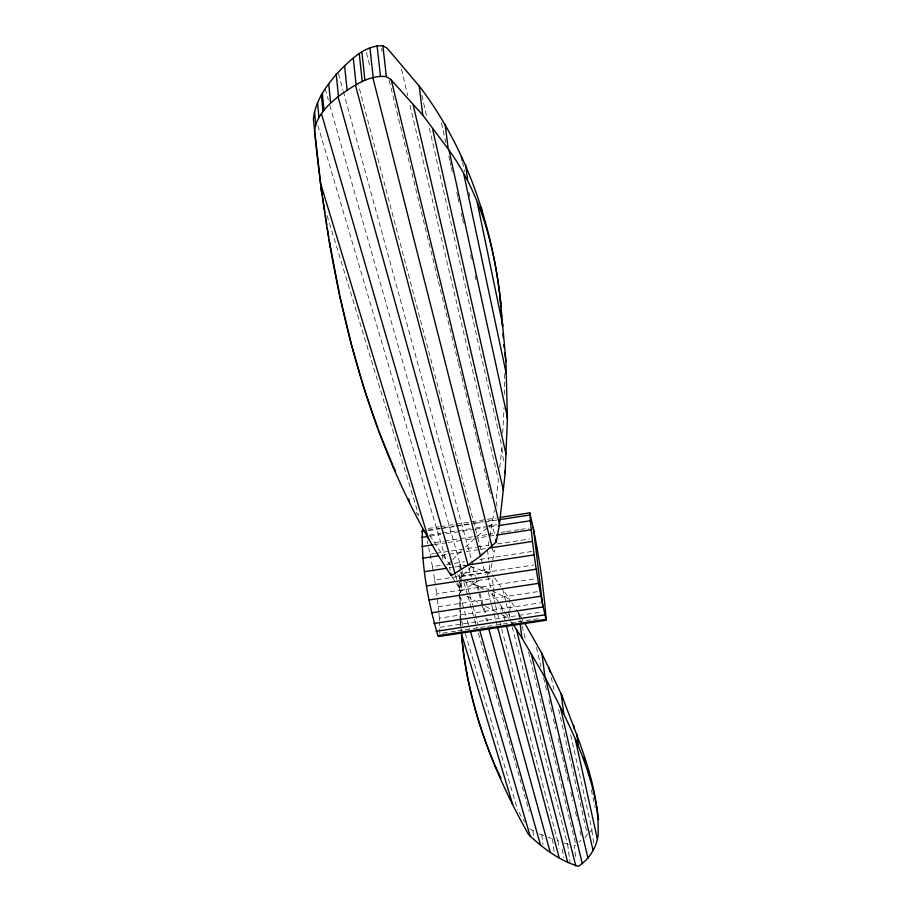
<?xml version="1.0" encoding="UTF-8"?>
<svg xmlns="http://www.w3.org/2000/svg" width="912" height="912" viewBox="0 0 912 912"><rect width="100%" height="100%" fill="white"/><g stroke="black" fill="none" stroke-linecap="round" stroke-linejoin="round"><path stroke-width="0.68" stroke-dasharray="4.56 3.42" d="M439.846 633.578L439.607 622.098M459.739 606.343L459.557 581.902M459.625 579.211L459.876 569.761M459.91 568.404L460.047 564.232L465.154 565.349M460.355 621.403L460.902 626.134L460.537 597.394L466.91 619.259M461.267 582.882L460.765 592.8L459.716 581.936M461.347 581.468L460.959 572.029M502.706 433.04L504.051 407.732M499.765 467.503L501.953 447.097L429.13 127.178M489.881 536.21L494.372 510.047M488.205 545.741L489.664 537.487M487.532 574.423L490.223 572.155L494.68 550.13M501.486 614.62L509.067 618.188L510.116 607.46L509.614 600.655M590.087 832.04L592.048 830.091L570.41 733.75M584.945 837.649L587.385 834.355L557.962 706.686M451.782 560.458L448.943 563.32L450.129 570.445M452.728 559.512L461.506 550.757M460.537 581.81L460.081 577.855L472.017 566.192M578.949 842.209L580.978 840.34M465.519 547.086L474.605 538.433L463.524 540.132M487.225 527.911L477.421 536.176L358.587 85.511M456.661 583.817L461.62 591.044L481.274 579.017M488.946 526.589L491.864 524.617L495.125 535.298L477.341 538.023M575.757 845.196L574.161 845.675L576.008 859.492M428.047 528.493L439.185 526.783M440.587 526.566L454.518 524.423M455.909 524.206L496.31 517.993M428.036 530.089L454.689 525.996M456.091 525.779L482.756 521.687M488.376 520.82L495.387 519.737M428.686 530.545L439.892 528.823M441.294 528.607L455.316 526.452M456.718 526.235L469.327 524.297M474.935 523.431L483.349 522.143M484.751 521.926L497.359 519.988M429.814 534.991L440.975 533.281M442.377 533.064L470.284 528.778M475.87 527.923L484.238 526.634M485.64 526.418L496.801 524.708M429.814 536.176L440.895 534.478M446.435 533.634L474.126 529.382M475.505 529.165L485.207 527.683M489.174 527.068L496.926 525.882M434.807 542.572L443.243 541.283M444.657 541.067L458.725 538.901M460.138 538.684L472.804 536.746M474.206 536.53L486.871 534.592M488.285 534.375L495.319 533.292M500.95 532.426L505.168 531.787M506.582 531.571L519.247 529.621M520.649 529.405L529.097 528.116M434.443 544.601L446.914 542.686M448.294 542.469L462.145 540.349M428.64 547.622L430.088 554.234L434.294 553.584M435.697 553.367L476.36 547.143M477.763 546.938L488.98 545.216M497.393 543.928L529.644 538.992M441.283 555.374L464.938 551.76M466.306 551.555L479.906 549.469M481.262 549.263L485.344 548.636M430.088 554.234L432.448 566.66L440.838 565.372M446.435 564.517L464.618 561.746M480.008 559.387L531.764 551.486M449.605 567.823L453.595 567.207M454.928 567.002L466.921 565.166M465.223 572.907L489.858 569.156M432.448 566.66L434.693 580.123L533.908 564.995M461.483 576.532L490.223 572.155L488.832 560.891M469.988 581.731L492.252 578.345L493.768 590.6M438.763 611.827L436.666 593.78L535.96 578.675M438.273 606.742L537.806 591.626M439.527 620.798L439.379 618.176L540.656 602.832M439.915 627.331L541.648 611.941M442.651 633.156L449.65 632.096M451.052 631.879L456.661 631.036M458.063 630.819L463.661 629.975M465.063 629.77L472.074 628.71M473.476 628.493L479.085 627.65M480.476 627.433L486.085 626.59M487.487 626.373L494.498 625.313M495.9 625.108L501.497 624.253M502.9 624.047L509.911 622.987M511.313 622.771L516.91 621.927M518.312 621.71L532.323 619.59M533.725 619.385L539.334 618.53M470.25 566.466L491.682 573.728L494.008 577M463.581 581.263L489.026 589.585M564.118 843.007L571.391 845.287M539.391 833.83L544.259 835.768M501.668 628.949L557.506 840.568L561.473 842.095M548.101 837.205L551.384 838.504M529.712 828.78L534.979 831.676M496.744 612.294L485.48 606.4M491.511 590.474L509.523 599.287L503.333 590.132M466.397 579.758L483.702 589.528M466.933 596.231L482.06 604.531L476.828 585.504M499.138 603.094L494.441 596.038L488.285 592.219L491.431 603.995M429.723 535.23L442.377 554.69L450.665 565.554M457.505 574.503L460.081 577.855M494.794 578.083L501.007 586.804M451.964 576.863L455.875 582.665M511.814 602.695L515.645 608.372M516.409 609.512L523.363 620.89M499.924 604.268L504.518 611.245M505.271 612.408L509.067 618.188M519.042 812.375L524.696 821.986M416.305 512.327L417.673 514.778M327.112 215.528L418.893 515.747M459.785 607.711L460.07 615.931L461.278 620M461.677 621.357L462.886 625.427M465.302 633.566L517.628 809.981M317.889 125.503L445.603 558.953M467.309 620.627L469.703 628.824M455.453 575.073L459.01 587.305M461.016 572.269L462.851 578.687M463.969 582.631L467.48 594.943M467.867 596.311L474.115 618.211M474.502 619.579L476.839 627.787M478.401 633.259L529.131 811.156M465.986 581.845L469.475 594.179M469.862 595.547L472.576 605.112M472.963 606.48L477.991 624.218M325.208 88.966L328.32 99.921M329.87 105.404L461.666 569.544M462.053 570.889L463.193 574.925M468.802 567.686L471.31 576.692M472.735 581.845L473.453 584.41M338.5 73.712L342.992 90.163M343.368 91.531L472.621 563.901M472.804 567.025L475.323 576.224M475.688 577.535L485.378 612.875M486.883 618.359L487.635 621.106M482.437 605.899L484.318 612.727M485.822 618.199L486.575 620.935M491.785 605.306L493.187 610.55M493.916 613.297L496.846 624.275M427.055 540.976L427.762 543.655M481.16 558.691L485.389 574.606M477.774 537.544L482.106 553.983M486.495 571.459L487.213 574.172M487.578 575.529L490.793 587.75M492.241 593.222L495.136 604.211M495.501 605.591L501.304 627.57M501.486 606.628L503.173 613.16M503.857 615.782L505.282 621.289M366.476 52.702L370.329 67.853M492.206 547.451L493.928 554.188M502.569 588.981L505.909 602.137M506.263 603.505L510.446 620M510.8 621.368L511.849 625.495M512.202 626.863L567.389 843.965M519.088 613.548L520.444 619.054M520.786 620.434L521.801 624.572M522.131 625.951L525.859 641.102M528.561 652.126L575.905 845.025M381.353 48.53L382.025 51.289M389.128 80.313L458.166 362.189M458.497 363.58L461.54 376.006M461.882 377.397L467.297 399.502M467.639 400.881L470.683 413.318M471.025 414.698L473.054 422.997M473.385 424.376L476.429 436.814M476.771 438.193L479.815 450.631M480.157 452.01L482.186 460.298M484.215 468.586L485.572 474.115M485.914 475.494L488.957 487.931M489.288 489.322L491.317 497.61M536.381 647.36L540.976 666.706M543.598 677.753L547.211 692.949M548.853 699.857L551.806 712.295M553.447 719.203L555.739 728.87M558.041 738.549L560.333 748.216M560.663 749.596L564.927 767.562M565.258 768.941L568.86 784.138M570.832 792.425L572.804 800.713M575.426 811.771L577.399 820.059M580.021 831.106L581.332 836.635M401.508 69.255L407.732 95.6M410.024 105.313L498.408 479.701L496.128 499.434L497.325 508.873M551.247 677.548L554.439 691.421M421.88 95.315L426.93 117.477M441.522 122.926L445.797 142.375M448.841 156.26L449.753 160.432M450.061 161.823L450.973 165.984M451.28 167.375L452.5 172.938M456.775 192.386L457.687 196.559M457.995 197.938L458.907 202.111M461.347 213.226L462.27 217.398M462.566 218.789L463.49 222.95M470.501 254.904L471.413 259.076M475.072 275.743L475.996 279.916M591.329 789.883L595.205 807.827M462.532 161.983L464.584 171.673M468.985 192.455L469.862 196.604M434.693 580.123L436.666 593.78M591.888 830.501L593.609 842.996M567.583 844.045L570.205 863.869M562.396 849.163L563.513 857.633M557.882 840.739L558.942 848.855M552.478 838.937L554.542 854.897M501.874 448.51L503.857 463.809M518.7 612.91L519.783 621.266M541.785 834.879L543.028 844.637M532.916 830.741L534.113 840.271M493.928 591.956L494.441 596.038M487.475 549.856L488.672 559.512M460.047 564.232L460.799 570.73M460.697 583.133L461.62 591.044M459.272 592.652L459.728 596.528M459.876 597.827L460.321 601.703M442.377 554.69L443.004 560.162M438.877 613.092L439.379 618.176M460.355 621.631L461.164 630.135M461.164 628.938L461.552 633.145M460.07 615.931L460.218 620.217M504.347 373.954L504.553 396.207"/><path stroke-width="1.37" d="M422.473 529.348C421.002 564.859 428.036 601.498 437.897 635.675L439.162 636.451L546.277 620.251C543.301 584.239 538.126 547.975 529.758 512.863L500.494 517.355M524.788 623.329L541.865 653.459L561.758 695.206C578.311 740.293 599.971 786.817 598.078 835.802C596.095 848.274 589.027 859.218 578.584 866.263C559.774 860.996 542.526 847.966 528.47 834.423C493.666 772.407 466.955 704.395 461.426 632.974M500.836 303.331C495.182 249.113 481.205 194.883 449.023 150.161L422.735 115.072L390.712 79.39L386.357 76.597C368.471 74.738 352.385 86.572 338.455 96.364C327.488 105.142 316.122 116.36 314.503 131.054C330.121 285.673 364.504 444.212 451.178 575.7L468.084 565.109L480.453 556.046L496.208 542.002L499.377 525.05L505.123 473.545L507.403 419.11L505.943 361.46L500.221 298.771C491.488 222.973 466.328 148.234 419.987 87.005L387.178 48.233L382.892 45.782C364.515 45.121 350.185 60.283 338.124 72.344C326.416 85.557 314.948 101.152 313.409 119.335L320.522 182.594M546.277 620.251C537.772 585.276 532.585 548.83 529.758 512.863M421.675 531.616L424.479 531.183M498.761 519.772L529.598 515.041M421.504 537.453L427.044 536.609M498.305 525.665L530.02 520.798M421.982 546.505L433.063 544.806M496.504 535.082L531.001 529.792M423.065 558.167L438.478 555.807M489.425 548.009L532.471 541.42M424.707 571.619L446.834 568.244M468.255 564.973L534.352 554.872M426.77 585.892L536.484 569.179M429.13 599.959L538.73 583.304M431.581 612.796L540.907 596.209M433.975 623.477L542.879 606.982L533.315 527.467M436.13 631.275L544.498 614.882M437.897 635.675L545.661 619.396M512.738 623.797L521.926 637.955L545.581 678.425C568.837 722.954 592.606 769.09 598.591 819.626M395.523 470.98L393.106 465.918L393.277 467.605M500.962 778.164L495.182 765.852L495.341 767.163M392.57 464.618L378.298 429.94M462.772 647.155C467.981 687.511 478.515 727.195 494.657 764.564M377.796 428.173L364.367 389.31L351.53 345.021L339.88 296.297L340.062 298.121M320.363 182.651L428.765 539.665M512.669 804.475L461.677 634.535L463.148 650.381M470.489 631.56L530.26 836.509M321.503 113.829L455.065 573.716M479.53 629.679L540.622 845.356M338.056 96.74L468.084 565.109M488.832 629.132L550.118 851.968M497.576 627.023L559.147 857.668M355.463 85.204L480.453 556.046M506.354 625.427L567.766 862.535M372.86 77.68L491.864 546.094M516.409 629.405L575.837 866.047M531.183 653.619L582.164 863.048M391.282 80.096L499.48 524.263M545.581 678.425L587.966 858.146M413.25 105.268L503.424 490.394M549.001 667.835L549.959 671.996M560.264 706.777L593.062 850.394M432.527 128.786L506.057 454.461M561.758 695.206L562.681 699.344M575.347 739.45L597.246 838.538M449.023 150.161L507.368 417.023M573.511 724.994L574.423 729.144M584.159 756.743L585.356 762.272M461.358 156.442L462.236 160.592M463.946 174.83L506.365 374.251M477.204 202.396L502.865 325.766M450.653 573.078L451.178 575.7M329.141 240.061L339.617 294.929M495.775 539.311L496.208 542.002M321.503 189.502L320.671 183.996L321.389 191.68M321.925 192.261L322.335 195.02M322.757 197.767L325.025 212.827M325.436 215.551L326.872 225.082M327.283 227.806L328.73 237.337M588.457 771.119L589.015 775.154M576.726 733.807L578.47 746.506M561.131 693.724L563.844 713.788M504.826 353.081L505.943 361.46M541.865 653.459L545.023 677.377M481.376 207.275L482.003 212.017M506.696 413.729L507.403 419.11M465.667 164.855L467.628 179.938M504.758 470.763L505.123 473.545M520.136 624.047L521.926 637.955M445.147 124.477L448.18 148.633M419.212 85.831L422.735 115.072M466.762 672.942L466.921 674.356M382.892 45.782L386.357 76.597M377.055 45.6L380.429 75.958M369.93 47.698L373.19 77.531M361.87 51.904L364.914 80.245M408.804 498.818L409.066 501.281M359.271 53.751L362.235 81.613M353.275 57.992L356.09 84.77M344.576 65.516L347.084 89.946M336.243 74.237L338.455 96.364M328.696 83.596L330.589 102.919M322.346 93.229L323.977 110.124M321.412 95.076L322.996 111.595M317.536 102.646L318.926 117.329M329.551 242.786L329.95 246.97M314.515 111.526L315.712 124.328M500.221 298.771L500.882 307.127M501.11 309.909L501.657 316.874M502.102 322.438L502.432 326.61M502.979 333.575L503.31 337.748M503.857 344.713L504.085 347.495"/></g></svg>
